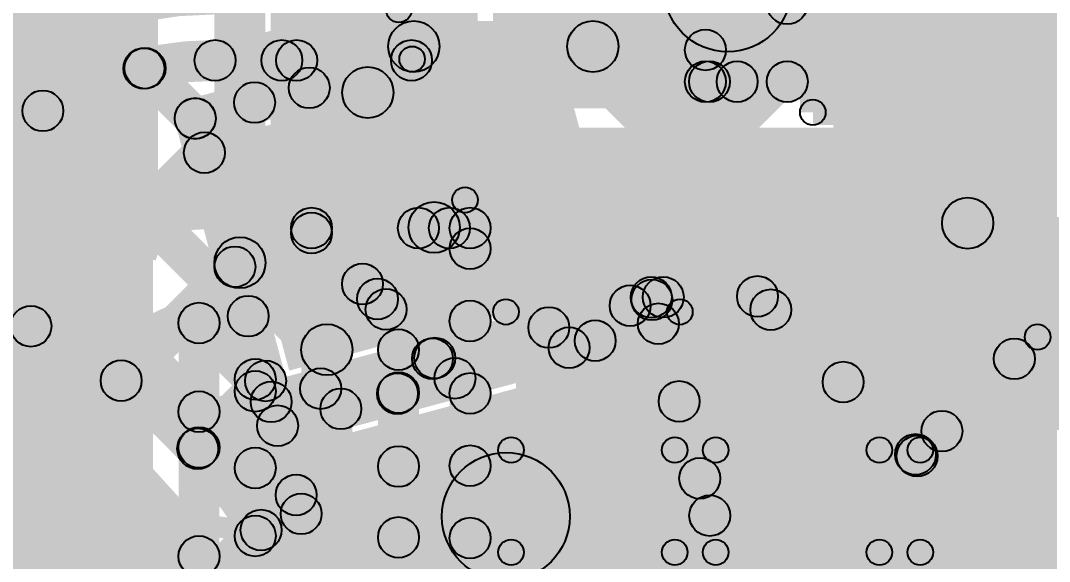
# Model space of a CAD drawing. Header units: millimetres. Extents: x -2.17 to 2.17, y -2.17 to 2.17.
# Drawn here: x 0.1061 to 0.3072, y -0.4404 to -0.3347 of the extents above; entities that cross this region are included whole.
import ezdxf

# ---------------------------------------------------------------- set-up
doc = ezdxf.new("R2010")
doc.units = ezdxf.units.MM
doc.header["$MEASUREMENT"] = 0
for name, color, linetype in [('BottomLayer', 5, 'Continuous'), ('BottomOverlay', 54, 'Continuous'), ('BottomPaste', 16, 'Continuous'), ('BottomSolder', 6, 'Continuous'), ('Mechanical2', 216, 'Continuous'), ('TopLayer', 1, 'Continuous'), ('TopOverlay', 2, 'Continuous'), ('TopPaste', 8, 'Continuous'), ('TopSolder', 216, 'Continuous')]:
    doc.layers.add(name, color=color, linetype=linetype)

# ---------------------------------------------------------------- blocks, each defined once
blk = doc.blocks.new('S______B______B_50')
at = {"layer": 'BottomLayer'}
for points in [[(-0.015, 0.0175), (-0.015, -0.0175), (-0.045, -0.0175), (-0.045, 0.0175)], [(0.045, 0.0175), (0.045, -0.0175), (0.015, -0.0175), (0.015, 0.0175)]]:
    blk.add_hatch(color=5, dxfattribs=at).paths.add_polyline_path(points)
at = {"layer": 'BottomOverlay'}
for points in [[(0.0515, -0.021), (0.0465, -0.021), (0.0465, 0.021), (0.0515, 0.021)], [(-0.049, -0.0235), (-0.049, -0.0185), (0.049, -0.0185), (0.049, -0.0235)]]:
    blk.add_hatch(color=54, dxfattribs=at).paths.add_polyline_path(points)
h = blk.add_hatch(color=54, dxfattribs=at)
edge = h.paths.add_edge_path()
edge.add_arc((0.049, -0.021), 0.0025, 0, 360)
h = blk.add_hatch(color=54, dxfattribs=at)
edge = h.paths.add_edge_path()
edge.add_arc((0.049, -0.021), 0.0025, 0, 360)
at = {"layer": 'BottomPaste'}
for points in [[(-0.015, 0.0175), (-0.015, -0.0175), (-0.045, -0.0175), (-0.045, 0.0175)], [(0.045, 0.0175), (0.045, -0.0175), (0.015, -0.0175), (0.015, 0.0175)]]:
    blk.add_hatch(color=16, dxfattribs=at).paths.add_polyline_path(points)
at = {"layer": 'BottomSolder'}
for points in [[(-0.011, 0.0215), (-0.011, -0.0215), (-0.049, -0.0215), (-0.049, 0.0215)], [(0.049, 0.0215), (0.049, -0.0215), (0.011, -0.0215), (0.011, 0.0215)]]:
    blk.add_hatch(color=6, dxfattribs=at).paths.add_polyline_path(points)
at = {"layer": 'BottomOverlay'}
blk.add_circle((0.049, -0.021), 0.0025, dxfattribs=at)
blk.add_circle((0.049, -0.021), 0.0025, dxfattribs=at)
blk = doc.blocks.new('WS2812B_M____260')
at = {"layer": 'TopLayer'}
for points in [[(0.03504, 0.05079), (0.09409, 0.05079), (0.09409, 0.01142), (0.03504, 0.01142)], [(0.03504, -0.01142), (0.09409, -0.01142), (0.09409, -0.05079), (0.03504, -0.05079)]]:
    blk.add_hatch(color=1, dxfattribs=at).paths.add_polyline_path(points)
at = {"layer": 'TopOverlay'}
blk.add_hatch(color=2, dxfattribs=at).paths.add_polyline_path([(0.0725, 0.06), (0.0675, 0.06), (0.0675, 0.07), (0.0725, 0.07)])
h = blk.add_hatch(color=2, dxfattribs=at)
edge = h.paths.add_edge_path()
edge.add_arc((0.07, 0.06), 0.0025, 0, 360)
at = {"layer": 'TopPaste'}
for points in [[(0.03504, 0.05079), (0.09409, 0.05079), (0.09409, 0.01142), (0.03504, 0.01142)], [(0.03504, -0.01142), (0.09409, -0.01142), (0.09409, -0.05079), (0.03504, -0.05079)]]:
    blk.add_hatch(color=8, dxfattribs=at).paths.add_polyline_path(points)
at = {"layer": 'TopSolder'}
for points in [[(0.03104, 0.05479), (0.09809, 0.05479), (0.09809, 0.00742), (0.03104, 0.00742)], [(0.03104, -0.00742), (0.09809, -0.00742), (0.09809, -0.05479), (0.03104, -0.05479)]]:
    blk.add_hatch(color=216, dxfattribs=at).paths.add_polyline_path(points)
at = {"layer": 'TopOverlay'}
blk.add_circle((0.07, 0.06), 0.0025, dxfattribs=at)
blk = doc.blocks.new('WS2812B_M____261')
at = {"layer": 'TopLayer'}
for points in [[(-0.09409, 0.05079), (-0.03504, 0.05079), (-0.03504, 0.01142), (-0.09409, 0.01142)], [(-0.09409, -0.01142), (-0.03504, -0.01142), (-0.03504, -0.05079), (-0.09409, -0.05079)]]:
    blk.add_hatch(color=1, dxfattribs=at).paths.add_polyline_path(points)
at = {"layer": 'TopOverlay'}
h = blk.add_hatch(color=2, dxfattribs=at)
edge = h.paths.add_edge_path()
edge.add_arc((-0.07, -0.06), 0.0025, 0, 360)
for points in [[(-0.0675, -0.07), (-0.0725, -0.07), (-0.0725, -0.06), (-0.0675, -0.06)], [(0.07, -0.0675), (0.07, -0.0725), (-0.07, -0.0725), (-0.07, -0.0675)]]:
    blk.add_hatch(color=2, dxfattribs=at).paths.add_polyline_path(points)
h = blk.add_hatch(color=2, dxfattribs=at)
edge = h.paths.add_edge_path()
edge.add_arc((-0.07, -0.07), 0.0025, 0, 360)
h = blk.add_hatch(color=2, dxfattribs=at)
edge = h.paths.add_edge_path()
edge.add_arc((-0.07, -0.07), 0.0025, 0, 360)
at = {"layer": 'TopPaste'}
for points in [[(-0.09409, 0.05079), (-0.03504, 0.05079), (-0.03504, 0.01142), (-0.09409, 0.01142)], [(-0.09409, -0.01142), (-0.03504, -0.01142), (-0.03504, -0.05079), (-0.09409, -0.05079)]]:
    blk.add_hatch(color=8, dxfattribs=at).paths.add_polyline_path(points)
at = {"layer": 'TopSolder'}
for points in [[(-0.09809, 0.05479), (-0.03104, 0.05479), (-0.03104, 0.00742), (-0.09809, 0.00742)], [(-0.09809, -0.00742), (-0.03104, -0.00742), (-0.03104, -0.05479), (-0.09809, -0.05479)]]:
    blk.add_hatch(color=216, dxfattribs=at).paths.add_polyline_path(points)
at = {"layer": 'TopOverlay'}
for centre in [(-0.07, -0.06), (-0.07, -0.07), (-0.07, -0.07)]:
    blk.add_circle(centre, 0.0025, dxfattribs=at)
blk = doc.blocks.new('IND_0603_B_272')
at = {"layer": 'BottomLayer'}
blk.add_hatch(color=5, dxfattribs=at).paths.add_polyline_path([(-0.04862, 0.01909), (-0.01319, 0.01909), (-0.01319, -0.01909), (-0.04862, -0.01909)])
at = {"layer": 'BottomOverlay'}
for points in [[(-0.0505, -0.023), (-0.0555, -0.023), (-0.0555, 0.023), (-0.0505, 0.023)], [(-0.053, -0.0255), (-0.053, -0.0205), (0.052, -0.0205), (0.052, -0.0255)]]:
    blk.add_hatch(color=54, dxfattribs=at).paths.add_polyline_path(points)
h = blk.add_hatch(color=54, dxfattribs=at)
edge = h.paths.add_edge_path()
edge.add_arc((-0.053, -0.023), 0.0025, 0, 360)
h = blk.add_hatch(color=54, dxfattribs=at)
edge = h.paths.add_edge_path()
edge.add_arc((-0.053, -0.023), 0.0025, 0, 360)
at = {"layer": 'BottomPaste'}
blk.add_hatch(color=16, dxfattribs=at).paths.add_polyline_path([(-0.04862, 0.01909), (-0.01319, 0.01909), (-0.01319, -0.01909), (-0.04862, -0.01909)])
at = {"layer": 'BottomSolder'}
blk.add_hatch(color=6, dxfattribs=at).paths.add_polyline_path([(-0.05262, 0.02309), (-0.00919, 0.02309), (-0.00919, -0.02309), (-0.05262, -0.02309)])
at = {"layer": 'BottomOverlay'}
blk.add_circle((-0.053, -0.023), 0.0025, dxfattribs=at)
blk.add_circle((-0.053, -0.023), 0.0025, dxfattribs=at)
blk = doc.blocks.new('IND_0402__1005_M_______B_276')
at = {"layer": 'BottomLayer'}
for points in [[(-0.02795, 0.01299), (-0.01181, 0.01299), (-0.01181, -0.01299), (-0.02795, -0.01299)], [(0.01181, 0.01299), (0.02795, 0.01299), (0.02795, -0.01299), (0.01181, -0.01299)]]:
    blk.add_hatch(color=5, dxfattribs=at).paths.add_polyline_path(points)
at = {"layer": 'BottomOverlay'}
h = blk.add_hatch(color=54, dxfattribs=at)
edge = h.paths.add_edge_path()
edge.add_arc((-0.03188, 0.017), 0.0025, 0, 360)
h = blk.add_hatch(color=54, dxfattribs=at)
edge = h.paths.add_edge_path()
edge.add_arc((-0.03188, 0.017), 0.0025, 0, 360)
for points in [[(0.032, 0.0195), (0.032, 0.0145), (-0.03188, 0.0145), (-0.03188, 0.0195)], [(-0.02938, -0.017), (-0.03438, -0.017), (-0.03438, 0.017), (-0.02938, 0.017)], [(0.0345, -0.017), (0.0295, -0.017), (0.0295, 0.017), (0.0345, 0.017)], [(0.032, -0.0145), (0.032, -0.0195), (-0.03188, -0.0195), (-0.03188, -0.0145)]]:
    blk.add_hatch(color=54, dxfattribs=at).paths.add_polyline_path(points)
h = blk.add_hatch(color=54, dxfattribs=at)
edge = h.paths.add_edge_path()
edge.add_arc((0.032, 0.017), 0.0025, 0, 360)
h = blk.add_hatch(color=54, dxfattribs=at)
edge = h.paths.add_edge_path()
edge.add_arc((0.032, 0.017), 0.0025, 0, 360)
h = blk.add_hatch(color=54, dxfattribs=at)
edge = h.paths.add_edge_path()
edge.add_arc((-0.03188, -0.017), 0.0025, 0, 360)
h = blk.add_hatch(color=54, dxfattribs=at)
edge = h.paths.add_edge_path()
edge.add_arc((-0.03188, -0.017), 0.0025, 0, 360)
h = blk.add_hatch(color=54, dxfattribs=at)
edge = h.paths.add_edge_path()
edge.add_arc((0.032, -0.017), 0.0025, 0, 360)
h = blk.add_hatch(color=54, dxfattribs=at)
edge = h.paths.add_edge_path()
edge.add_arc((0.032, -0.017), 0.0025, 0, 360)
at = {"layer": 'BottomPaste'}
for points in [[(-0.02795, 0.01299), (-0.01181, 0.01299), (-0.01181, -0.01299), (-0.02795, -0.01299)], [(0.01181, 0.01299), (0.02795, 0.01299), (0.02795, -0.01299), (0.01181, -0.01299)]]:
    blk.add_hatch(color=16, dxfattribs=at).paths.add_polyline_path(points)
at = {"layer": 'BottomSolder'}
for points in [[(-0.03195, 0.01699), (-0.00781, 0.01699), (-0.00781, -0.01699), (-0.03195, -0.01699)], [(0.00781, 0.01699), (0.03195, 0.01699), (0.03195, -0.01699), (0.00781, -0.01699)]]:
    blk.add_hatch(color=6, dxfattribs=at).paths.add_polyline_path(points)
at = {"layer": 'BottomOverlay'}
for centre in [(-0.03188, 0.017), (-0.03188, 0.017), (0.032, 0.017), (0.032, 0.017), (-0.03188, -0.017), (-0.03188, -0.017), (0.032, -0.017), (0.032, -0.017)]:
    blk.add_circle(centre, 0.0025, dxfattribs=at)
blk = doc.blocks.new('C__0402_B_450')
at = {"layer": 'BottomLayer'}
for points in [[(-0.0095, 0.0125), (-0.0095, -0.0125), (-0.0275, -0.0125), (-0.0275, 0.0125)], [(0.0275, 0.0125), (0.0275, -0.0125), (0.0095, -0.0125), (0.0095, 0.0125)]]:
    blk.add_hatch(color=5, dxfattribs=at).paths.add_polyline_path(points)
at = {"layer": 'BottomOverlay'}
h = blk.add_hatch(color=54, dxfattribs=at)
edge = h.paths.add_edge_path()
edge.add_arc((-0.031, 0.016), 0.0025, 0, 360)
h = blk.add_hatch(color=54, dxfattribs=at)
edge = h.paths.add_edge_path()
edge.add_arc((-0.031, 0.016), 0.0025, 0, 360)
for points in [[(-0.011, 0.0185), (-0.011, 0.0135), (-0.031, 0.0135), (-0.031, 0.0185)], [(0.031, 0.0185), (0.031, 0.0135), (0.011, 0.0135), (0.011, 0.0185)], [(-0.0285, -0.016), (-0.0335, -0.016), (-0.0335, 0.016), (-0.0285, 0.016)], [(0.0335, -0.016), (0.0285, -0.016), (0.0285, 0.016), (0.0335, 0.016)], [(-0.011, -0.0135), (-0.011, -0.0185), (-0.031, -0.0185), (-0.031, -0.0135)], [(0.031, -0.0135), (0.031, -0.0185), (0.011, -0.0185), (0.011, -0.0135)]]:
    blk.add_hatch(color=54, dxfattribs=at).paths.add_polyline_path(points)
h = blk.add_hatch(color=54, dxfattribs=at)
edge = h.paths.add_edge_path()
edge.add_arc((-0.011, 0.016), 0.0025, 0, 360)
h = blk.add_hatch(color=54, dxfattribs=at)
edge = h.paths.add_edge_path()
edge.add_arc((0.011, 0.016), 0.0025, 0, 360)
h = blk.add_hatch(color=54, dxfattribs=at)
edge = h.paths.add_edge_path()
edge.add_arc((0.031, 0.016), 0.0025, 0, 360)
h = blk.add_hatch(color=54, dxfattribs=at)
edge = h.paths.add_edge_path()
edge.add_arc((0.031, 0.016), 0.0025, 0, 360)
h = blk.add_hatch(color=54, dxfattribs=at)
edge = h.paths.add_edge_path()
edge.add_arc((-0.031, -0.016), 0.0025, 0, 360)
h = blk.add_hatch(color=54, dxfattribs=at)
edge = h.paths.add_edge_path()
edge.add_arc((-0.031, -0.016), 0.0025, 0, 360)
h = blk.add_hatch(color=54, dxfattribs=at)
edge = h.paths.add_edge_path()
edge.add_arc((-0.011, -0.016), 0.0025, 0, 360)
h = blk.add_hatch(color=54, dxfattribs=at)
edge = h.paths.add_edge_path()
edge.add_arc((0.011, -0.016), 0.0025, 0, 360)
h = blk.add_hatch(color=54, dxfattribs=at)
edge = h.paths.add_edge_path()
edge.add_arc((0.031, -0.016), 0.0025, 0, 360)
h = blk.add_hatch(color=54, dxfattribs=at)
edge = h.paths.add_edge_path()
edge.add_arc((0.031, -0.016), 0.0025, 0, 360)
at = {"layer": 'BottomPaste'}
for points in [[(-0.0095, 0.0125), (-0.0095, -0.0125), (-0.0275, -0.0125), (-0.0275, 0.0125)], [(0.0275, 0.0125), (0.0275, -0.0125), (0.0095, -0.0125), (0.0095, 0.0125)]]:
    blk.add_hatch(color=16, dxfattribs=at).paths.add_polyline_path(points)
at = {"layer": 'BottomSolder'}
for points in [[(-0.00714, 0.01486), (-0.00714, -0.01486), (-0.02986, -0.01486), (-0.02986, 0.01486)], [(0.02986, 0.01486), (0.02986, -0.01486), (0.00714, -0.01486), (0.00714, 0.01486)]]:
    blk.add_hatch(color=6, dxfattribs=at).paths.add_polyline_path(points)
at = {"layer": 'BottomOverlay'}
for centre in [(-0.031, 0.016), (-0.031, 0.016), (-0.011, 0.016), (0.011, 0.016), (0.031, 0.016), (0.031, 0.016), (-0.031, -0.016), (-0.031, -0.016), (-0.011, -0.016), (0.011, -0.016), (0.031, -0.016), (0.031, -0.016)]:
    blk.add_circle(centre, 0.0025, dxfattribs=at)
blk = doc.blocks.new('C__0402_B_451')
at = {"layer": 'BottomLayer'}
for points in [[(-0.0095, 0.0125), (-0.0095, -0.0125), (-0.0275, -0.0125), (-0.0275, 0.0125)], [(0.0275, 0.0125), (0.0275, -0.0125), (0.0095, -0.0125), (0.0095, 0.0125)]]:
    blk.add_hatch(color=5, dxfattribs=at).paths.add_polyline_path(points)
at = {"layer": 'BottomOverlay'}
h = blk.add_hatch(color=54, dxfattribs=at)
edge = h.paths.add_edge_path()
edge.add_arc((-0.031, 0.016), 0.0025, 0, 360)
h = blk.add_hatch(color=54, dxfattribs=at)
edge = h.paths.add_edge_path()
edge.add_arc((-0.031, 0.016), 0.0025, 0, 360)
for points in [[(-0.011, 0.0185), (-0.011, 0.0135), (-0.031, 0.0135), (-0.031, 0.0185)], [(0.031, 0.0185), (0.031, 0.0135), (0.011, 0.0135), (0.011, 0.0185)], [(-0.0285, -0.016), (-0.0335, -0.016), (-0.0335, 0.016), (-0.0285, 0.016)], [(0.0335, -0.016), (0.0285, -0.016), (0.0285, 0.016), (0.0335, 0.016)], [(-0.011, -0.0135), (-0.011, -0.0185), (-0.031, -0.0185), (-0.031, -0.0135)], [(0.031, -0.0135), (0.031, -0.0185), (0.011, -0.0185), (0.011, -0.0135)]]:
    blk.add_hatch(color=54, dxfattribs=at).paths.add_polyline_path(points)
h = blk.add_hatch(color=54, dxfattribs=at)
edge = h.paths.add_edge_path()
edge.add_arc((-0.011, 0.016), 0.0025, 0, 360)
h = blk.add_hatch(color=54, dxfattribs=at)
edge = h.paths.add_edge_path()
edge.add_arc((0.011, 0.016), 0.0025, 0, 360)
h = blk.add_hatch(color=54, dxfattribs=at)
edge = h.paths.add_edge_path()
edge.add_arc((0.031, 0.016), 0.0025, 0, 360)
h = blk.add_hatch(color=54, dxfattribs=at)
edge = h.paths.add_edge_path()
edge.add_arc((0.031, 0.016), 0.0025, 0, 360)
h = blk.add_hatch(color=54, dxfattribs=at)
edge = h.paths.add_edge_path()
edge.add_arc((-0.031, -0.016), 0.0025, 0, 360)
h = blk.add_hatch(color=54, dxfattribs=at)
edge = h.paths.add_edge_path()
edge.add_arc((-0.031, -0.016), 0.0025, 0, 360)
h = blk.add_hatch(color=54, dxfattribs=at)
edge = h.paths.add_edge_path()
edge.add_arc((-0.011, -0.016), 0.0025, 0, 360)
h = blk.add_hatch(color=54, dxfattribs=at)
edge = h.paths.add_edge_path()
edge.add_arc((0.011, -0.016), 0.0025, 0, 360)
h = blk.add_hatch(color=54, dxfattribs=at)
edge = h.paths.add_edge_path()
edge.add_arc((0.031, -0.016), 0.0025, 0, 360)
h = blk.add_hatch(color=54, dxfattribs=at)
edge = h.paths.add_edge_path()
edge.add_arc((0.031, -0.016), 0.0025, 0, 360)
at = {"layer": 'BottomPaste'}
for points in [[(-0.0095, 0.0125), (-0.0095, -0.0125), (-0.0275, -0.0125), (-0.0275, 0.0125)], [(0.0275, 0.0125), (0.0275, -0.0125), (0.0095, -0.0125), (0.0095, 0.0125)]]:
    blk.add_hatch(color=16, dxfattribs=at).paths.add_polyline_path(points)
at = {"layer": 'BottomSolder'}
for points in [[(-0.00714, 0.01486), (-0.00714, -0.01486), (-0.02986, -0.01486), (-0.02986, 0.01486)], [(0.02986, 0.01486), (0.02986, -0.01486), (0.00714, -0.01486), (0.00714, 0.01486)]]:
    blk.add_hatch(color=6, dxfattribs=at).paths.add_polyline_path(points)
at = {"layer": 'BottomOverlay'}
for centre in [(-0.031, 0.016), (-0.031, 0.016), (-0.011, 0.016), (0.011, 0.016), (0.031, 0.016), (0.031, 0.016), (-0.031, -0.016), (-0.031, -0.016), (-0.011, -0.016), (0.011, -0.016), (0.031, -0.016), (0.031, -0.016)]:
    blk.add_circle(centre, 0.0025, dxfattribs=at)
blk = doc.blocks.new('C__0402_B_452')
at = {"layer": 'BottomLayer'}
for points in [[(-0.0095, 0.0125), (-0.0095, -0.0125), (-0.0275, -0.0125), (-0.0275, 0.0125)], [(0.0275, 0.0125), (0.0275, -0.0125), (0.0095, -0.0125), (0.0095, 0.0125)]]:
    blk.add_hatch(color=5, dxfattribs=at).paths.add_polyline_path(points)
at = {"layer": 'BottomOverlay'}
h = blk.add_hatch(color=54, dxfattribs=at)
edge = h.paths.add_edge_path()
edge.add_arc((-0.031, 0.016), 0.0025, 0, 360)
h = blk.add_hatch(color=54, dxfattribs=at)
edge = h.paths.add_edge_path()
edge.add_arc((-0.031, 0.016), 0.0025, 0, 360)
for points in [[(-0.011, 0.0185), (-0.011, 0.0135), (-0.031, 0.0135), (-0.031, 0.0185)], [(0.031, 0.0185), (0.031, 0.0135), (0.011, 0.0135), (0.011, 0.0185)], [(-0.0285, -0.016), (-0.0335, -0.016), (-0.0335, 0.016), (-0.0285, 0.016)], [(0.0335, -0.016), (0.0285, -0.016), (0.0285, 0.016), (0.0335, 0.016)], [(-0.011, -0.0135), (-0.011, -0.0185), (-0.031, -0.0185), (-0.031, -0.0135)], [(0.031, -0.0135), (0.031, -0.0185), (0.011, -0.0185), (0.011, -0.0135)]]:
    blk.add_hatch(color=54, dxfattribs=at).paths.add_polyline_path(points)
h = blk.add_hatch(color=54, dxfattribs=at)
edge = h.paths.add_edge_path()
edge.add_arc((-0.011, 0.016), 0.0025, 0, 360)
h = blk.add_hatch(color=54, dxfattribs=at)
edge = h.paths.add_edge_path()
edge.add_arc((0.011, 0.016), 0.0025, 0, 360)
h = blk.add_hatch(color=54, dxfattribs=at)
edge = h.paths.add_edge_path()
edge.add_arc((0.031, 0.016), 0.0025, 0, 360)
h = blk.add_hatch(color=54, dxfattribs=at)
edge = h.paths.add_edge_path()
edge.add_arc((0.031, 0.016), 0.0025, 0, 360)
h = blk.add_hatch(color=54, dxfattribs=at)
edge = h.paths.add_edge_path()
edge.add_arc((-0.031, -0.016), 0.0025, 0, 360)
h = blk.add_hatch(color=54, dxfattribs=at)
edge = h.paths.add_edge_path()
edge.add_arc((-0.031, -0.016), 0.0025, 0, 360)
h = blk.add_hatch(color=54, dxfattribs=at)
edge = h.paths.add_edge_path()
edge.add_arc((-0.011, -0.016), 0.0025, 0, 360)
h = blk.add_hatch(color=54, dxfattribs=at)
edge = h.paths.add_edge_path()
edge.add_arc((0.011, -0.016), 0.0025, 0, 360)
h = blk.add_hatch(color=54, dxfattribs=at)
edge = h.paths.add_edge_path()
edge.add_arc((0.031, -0.016), 0.0025, 0, 360)
h = blk.add_hatch(color=54, dxfattribs=at)
edge = h.paths.add_edge_path()
edge.add_arc((0.031, -0.016), 0.0025, 0, 360)
at = {"layer": 'BottomPaste'}
for points in [[(-0.0095, 0.0125), (-0.0095, -0.0125), (-0.0275, -0.0125), (-0.0275, 0.0125)], [(0.0275, 0.0125), (0.0275, -0.0125), (0.0095, -0.0125), (0.0095, 0.0125)]]:
    blk.add_hatch(color=16, dxfattribs=at).paths.add_polyline_path(points)
at = {"layer": 'BottomSolder'}
for points in [[(-0.00714, 0.01486), (-0.00714, -0.01486), (-0.02986, -0.01486), (-0.02986, 0.01486)], [(0.02986, 0.01486), (0.02986, -0.01486), (0.00714, -0.01486), (0.00714, 0.01486)]]:
    blk.add_hatch(color=6, dxfattribs=at).paths.add_polyline_path(points)
at = {"layer": 'BottomOverlay'}
for centre in [(-0.031, 0.016), (-0.031, 0.016), (-0.011, 0.016), (0.011, 0.016), (0.031, 0.016), (0.031, 0.016), (-0.031, -0.016), (-0.031, -0.016), (-0.011, -0.016), (0.011, -0.016), (0.031, -0.016), (0.031, -0.016)]:
    blk.add_circle(centre, 0.0025, dxfattribs=at)

msp = doc.modelspace()

# ---------------------------------------------------------------- hatches: boundary and pattern name
at = {"layer": 'BottomLayer'}
for points in [[(-0.043, -0.55161), (0.132, -0.55161), (0.132, -0.11861), (-0.043, -0.11861)], [(0.154, -0.382), (0.144, -0.382), (0.144, -0.287), (0.154, -0.287)], [(0.26, -0.34661), (0.252, -0.34661), (0.252, -0.29861), (0.26, -0.29861)], [(0.265, -0.38661), (0.322, -0.38661), (0.322, -0.30761), (0.265, -0.30761)], [(0.24399, -0.34661), (0.23599, -0.34661), (0.23599, -0.32266), (0.24399, -0.32266)], [(0.24362, -0.34944), (0.23796, -0.34378), (0.25317, -0.32857), (0.25883, -0.33423)], [(0.183, -0.34473), (0.183, -0.33473), (0.218, -0.33473), (0.218, -0.34473)], [(0.17754, -0.35226), (0.17046, -0.34519), (0.17946, -0.33619), (0.18654, -0.34326)], [(0.23716, -0.34323), (0.24282, -0.33758), (0.24903, -0.34378), (0.24337, -0.34944)], [(0.23999, -0.35061), (0.23999, -0.34261), (0.256, -0.34261), (0.256, -0.35061)], [(0.203, -0.44261), (0.335, -0.44261), (0.335, -0.35561), (0.203, -0.35561)], [(0.163, -0.37923), (0.163, -0.37123), (0.194, -0.37123), (0.194, -0.37923)], [(0.16017, -0.37903), (0.16583, -0.37337), (0.17873, -0.38627), (0.17307, -0.39193)], [(0.17579, -0.38899), (0.17013, -0.38333), (0.18106, -0.3724), (0.18672, -0.37806)], [(0.18714, -0.37806), (0.19279, -0.3724), (0.19683, -0.37644), (0.19117, -0.38209)], [(0.198, -0.44511), (0.19, -0.44511), (0.19, -0.37523), (0.198, -0.37523)], [(0.14546, -0.38554), (0.15254, -0.37846), (0.16954, -0.39546), (0.16246, -0.40254)], [(0.17474, -0.39395), (0.1804, -0.38829), (0.19683, -0.40472), (0.19117, -0.41038)], [(0.13817, -0.39663), (0.14383, -0.39097), (0.15483, -0.40197), (0.14917, -0.40763)], [(0.18283, -0.41023), (0.17717, -0.40457), (0.19117, -0.39057), (0.19683, -0.39623)], [(0.145, -0.56061), (0.137, -0.56061), (0.137, -0.3938), (0.145, -0.3938)], [(0.171, -0.678), (0.161, -0.678), (0.161, -0.399), (0.171, -0.399)], [(0.184, -0.678), (0.176, -0.678), (0.176, -0.399), (0.184, -0.399)], [(0.14383, -0.42095), (0.13817, -0.41529), (0.14917, -0.40429), (0.15483, -0.40995)], [(0.156, -0.61326), (0.148, -0.61326), (0.148, -0.4048), (0.156, -0.4048)], [(0.13817, -0.41395), (0.14383, -0.40829), (0.15483, -0.41929), (0.14917, -0.42495)], [(0.18283, -0.43852), (0.17717, -0.43286), (0.19117, -0.41886), (0.19683, -0.42452)], [(0.17717, -0.42466), (0.18283, -0.419), (0.19683, -0.433), (0.19117, -0.43866)], [(0.14383, -0.44923), (0.13817, -0.44357), (0.14917, -0.43257), (0.15483, -0.43823)], [(0.13817, -0.44223), (0.14383, -0.43657), (0.15483, -0.44757), (0.14917, -0.45323)]]:
    msp.add_hatch(color=5, dxfattribs=at).paths.add_polyline_path(points)
h = msp.add_hatch(color=5, dxfattribs=at)
edge = h.paths.add_edge_path()
edge.add_arc((0.256, -0.3314), 0.004, 0, 360)
h = msp.add_hatch(color=5, dxfattribs=at)
edge = h.paths.add_edge_path()
edge.add_arc((0.183, -0.33973), 0.005, 0, 360)
h = msp.add_hatch(color=5, dxfattribs=at)
edge = h.paths.add_edge_path()
edge.add_arc((0.183, -0.33973), 0.005, 0, 360)
h = msp.add_hatch(color=5, dxfattribs=at)
edge = h.paths.add_edge_path()
edge.add_arc((0.218, -0.33973), 0.005, 0, 360)
h = msp.add_hatch(color=5, dxfattribs=at)
edge = h.paths.add_edge_path()
edge.add_arc((0.23999, -0.3404), 0.004, 0, 360)
h = msp.add_hatch(color=5, dxfattribs=at)
edge = h.paths.add_edge_path()
edge.add_arc((0.174, -0.34873), 0.005, 0, 360)
h = msp.add_hatch(color=5, dxfattribs=at)
edge = h.paths.add_edge_path()
edge.add_arc((0.23999, -0.34661), 0.004, 0, 360)
h = msp.add_hatch(color=5, dxfattribs=at)
edge = h.paths.add_edge_path()
edge.add_arc((0.23999, -0.34661), 0.004, 0, 360)
h = msp.add_hatch(color=5, dxfattribs=at)
edge = h.paths.add_edge_path()
edge.add_arc((0.24079, -0.34661), 0.004, 0, 360)
h = msp.add_hatch(color=5, dxfattribs=at)
edge = h.paths.add_edge_path()
edge.add_arc((0.2462, -0.34661), 0.004, 0, 360)
h = msp.add_hatch(color=5, dxfattribs=at)
edge = h.paths.add_edge_path()
edge.add_arc((0.256, -0.34661), 0.004, 0, 360)
h = msp.add_hatch(color=5, dxfattribs=at)
edge = h.paths.add_edge_path()
edge.add_arc((0.256, -0.34661), 0.004, 0, 360)
h = msp.add_hatch(color=5, dxfattribs=at)
edge = h.paths.add_edge_path()
edge.add_arc((0.163, -0.37523), 0.004, 0, 360)
h = msp.add_hatch(color=5, dxfattribs=at)
edge = h.paths.add_edge_path()
edge.add_arc((0.18389, -0.37523), 0.004, 0, 360)
h = msp.add_hatch(color=5, dxfattribs=at)
edge = h.paths.add_edge_path()
edge.add_arc((0.18996, -0.37523), 0.004, 0, 360)
h = msp.add_hatch(color=5, dxfattribs=at)
edge = h.paths.add_edge_path()
edge.add_arc((0.194, -0.37523), 0.004, 0, 360)
h = msp.add_hatch(color=5, dxfattribs=at)
edge = h.paths.add_edge_path()
edge.add_arc((0.194, -0.37523), 0.004, 0, 360)
h = msp.add_hatch(color=5, dxfattribs=at)
edge = h.paths.add_edge_path()
edge.add_arc((0.163, -0.3762), 0.004, 0, 360)
h = msp.add_hatch(color=5, dxfattribs=at)
edge = h.paths.add_edge_path()
edge.add_arc((0.194, -0.37926), 0.004, 0, 360)
h = msp.add_hatch(color=5, dxfattribs=at)
edge = h.paths.add_edge_path()
edge.add_arc((0.149, -0.382), 0.005, 0, 360)
h = msp.add_hatch(color=5, dxfattribs=at)
edge = h.paths.add_edge_path()
edge.add_arc((0.149, -0.382), 0.005, 0, 360)
h = msp.add_hatch(color=5, dxfattribs=at)
edge = h.paths.add_edge_path()
edge.add_arc((0.17296, -0.38616), 0.004, 0, 360)
h = msp.add_hatch(color=5, dxfattribs=at)
edge = h.paths.add_edge_path()
edge.add_arc((0.1759, -0.3891), 0.004, 0, 360)
h = msp.add_hatch(color=5, dxfattribs=at)
edge = h.paths.add_edge_path()
edge.add_arc((0.1759, -0.3891), 0.004, 0, 360)
h = msp.add_hatch(color=5, dxfattribs=at)
edge = h.paths.add_edge_path()
edge.add_arc((0.1759, -0.3891), 0.004, 0, 360)
h = msp.add_hatch(color=5, dxfattribs=at)
edge = h.paths.add_edge_path()
edge.add_arc((0.17757, -0.39112), 0.004, 0, 360)
h = msp.add_hatch(color=5, dxfattribs=at)
edge = h.paths.add_edge_path()
edge.add_arc((0.141, -0.3938), 0.004, 0, 360)
h = msp.add_hatch(color=5, dxfattribs=at)
edge = h.paths.add_edge_path()
edge.add_arc((0.141, -0.3938), 0.004, 0, 360)
h = msp.add_hatch(color=5, dxfattribs=at)
edge = h.paths.add_edge_path()
edge.add_arc((0.194, -0.3934), 0.004, 0, 360)
h = msp.add_hatch(color=5, dxfattribs=at)
edge = h.paths.add_edge_path()
edge.add_arc((0.166, -0.399), 0.005, 0, 360)
h = msp.add_hatch(color=5, dxfattribs=at)
edge = h.paths.add_edge_path()
edge.add_arc((0.166, -0.399), 0.005, 0, 360)
h = msp.add_hatch(color=5, dxfattribs=at)
edge = h.paths.add_edge_path()
edge.add_arc((0.18, -0.399), 0.004, 0, 360)
h = msp.add_hatch(color=5, dxfattribs=at)
edge = h.paths.add_edge_path()
edge.add_arc((0.18, -0.399), 0.004, 0, 360)
h = msp.add_hatch(color=5, dxfattribs=at)
edge = h.paths.add_edge_path()
edge.add_arc((0.18, -0.399), 0.004, 0, 360)
h = msp.add_hatch(color=5, dxfattribs=at)
edge = h.paths.add_edge_path()
edge.add_arc((0.152, -0.4048), 0.004, 0, 360)
h = msp.add_hatch(color=5, dxfattribs=at)
edge = h.paths.add_edge_path()
edge.add_arc((0.152, -0.4048), 0.004, 0, 360)
h = msp.add_hatch(color=5, dxfattribs=at)
edge = h.paths.add_edge_path()
edge.add_arc((0.152, -0.40712), 0.004, 0, 360)
h = msp.add_hatch(color=5, dxfattribs=at)
edge = h.paths.add_edge_path()
edge.add_arc((0.18, -0.4074), 0.004, 0, 360)
h = msp.add_hatch(color=5, dxfattribs=at)
edge = h.paths.add_edge_path()
edge.add_arc((0.194, -0.40755), 0.004, 0, 360)
h = msp.add_hatch(color=5, dxfattribs=at)
edge = h.paths.add_edge_path()
edge.add_arc((0.141, -0.41112), 0.004, 0, 360)
h = msp.add_hatch(color=5, dxfattribs=at)
edge = h.paths.add_edge_path()
edge.add_arc((0.141, -0.41812), 0.004, 0, 360)
h = msp.add_hatch(color=5, dxfattribs=at)
edge = h.paths.add_edge_path()
edge.add_arc((0.152, -0.42212), 0.004, 0, 360)
h = msp.add_hatch(color=5, dxfattribs=at)
edge = h.paths.add_edge_path()
edge.add_arc((0.18, -0.42183), 0.004, 0, 360)
h = msp.add_hatch(color=5, dxfattribs=at)
edge = h.paths.add_edge_path()
edge.add_arc((0.194, -0.42169), 0.004, 0, 360)
h = msp.add_hatch(color=5, dxfattribs=at)
edge = h.paths.add_edge_path()
edge.add_arc((0.152, -0.4354), 0.004, 0, 360)
h = msp.add_hatch(color=5, dxfattribs=at)
edge = h.paths.add_edge_path()
edge.add_arc((0.18, -0.43569), 0.004, 0, 360)
h = msp.add_hatch(color=5, dxfattribs=at)
edge = h.paths.add_edge_path()
edge.add_arc((0.194, -0.43583), 0.004, 0, 360)
h = msp.add_hatch(color=5, dxfattribs=at)
edge = h.paths.add_edge_path()
edge.add_arc((0.141, -0.4394), 0.004, 0, 360)
at = {"layer": 'TopLayer'}
for points in [[(0.25319, -0.33711), (0.23551, -0.31943), (0.24418, -0.31077), (0.26185, -0.32845)], [(0.1413, -0.35765), (0.13923, -0.34993), (0.18151, -0.3386), (0.18358, -0.34632)], [(0.14415, -0.34646), (0.14415, -0.33846), (0.18254, -0.33846), (0.18254, -0.34646)], [(0.1547, -0.35351), (0.14904, -0.34785), (0.15726, -0.33963), (0.16292, -0.34529)], [(0.15437, -0.34529), (0.16002, -0.33963), (0.16538, -0.34499), (0.15972, -0.35065)], [(0.10047, -0.37945), (0.09481, -0.3738), (0.12741, -0.3412), (0.13306, -0.34686)], [(0.12761, -0.34681), (0.13326, -0.34116), (0.1431, -0.35099), (0.13744, -0.35665)], [(0.10765, -0.35514), (0.11331, -0.34948), (0.15345, -0.38963), (0.14779, -0.39528)], [(0.1364, -0.35482), (0.14412, -0.35275), (0.15897, -0.40817), (0.15125, -0.41024)], [(0.11097, -0.39724), (0.10531, -0.39158), (0.13923, -0.35766), (0.14489, -0.36332)], [(0.09273, -0.3685), (0.09838, -0.36284), (0.1638, -0.42826), (0.15815, -0.43392)], [(0.28421, -0.42261), (0.27855, -0.41696), (0.33304, -0.36247), (0.33869, -0.36813)], [(0.187, -0.3801), (0.18692, -0.3701), (0.29121, -0.36926), (0.2913, -0.37926)], [(0.23533, -0.49915), (0.22967, -0.49349), (0.34949, -0.37367), (0.35515, -0.37933)], [(0.12861, -0.40788), (0.12296, -0.40222), (0.14521, -0.37997), (0.15086, -0.38563)], [(0.15614, -0.41307), (0.15407, -0.40534), (0.2285, -0.3854), (0.23057, -0.39313)], [(0.22893, -0.39157), (0.23459, -0.38591), (0.30216, -0.45349), (0.29651, -0.45914)], [(0.22944, -0.39276), (0.22937, -0.38476), (0.25015, -0.38459), (0.25022, -0.39259)], [(0.24736, -0.39142), (0.25301, -0.38576), (0.28421, -0.41696), (0.27855, -0.42261)], [(0.22128, -0.40007), (0.21562, -0.39441), (0.22246, -0.38757), (0.22812, -0.39323)], [(0.1574, -0.41774), (0.15533, -0.41001), (0.22976, -0.39007), (0.23183, -0.39779)], [(0.23769, -0.41194), (0.23203, -0.40628), (0.24995, -0.38836), (0.25561, -0.39402)], [(0.20657, -0.39749), (0.21222, -0.39183), (0.21617, -0.39578), (0.21051, -0.40143)], [(0.22693, -0.39497), (0.23465, -0.3929), (0.2495, -0.44831), (0.24178, -0.45038)], [(0.18264, -0.41042), (0.17698, -0.40476), (0.18382, -0.39793), (0.18948, -0.40358)], [(0.18426, -0.40346), (0.18992, -0.39781), (0.19386, -0.40176), (0.18821, -0.40741)], [(0.29755, -0.40362), (0.3032, -0.39796), (0.32854, -0.4233), (0.32288, -0.42895)], [(0.14358, -0.42119), (0.13793, -0.41553), (0.15118, -0.40228), (0.15684, -0.40794)], [(0.16195, -0.40944), (0.16761, -0.40379), (0.17156, -0.40773), (0.1659, -0.41339)], [(0.24366, -0.43425), (0.23801, -0.42859), (0.2641, -0.4025), (0.26975, -0.40816)], [(0.28341, -0.41776), (0.28906, -0.4121), (0.31417, -0.43721), (0.30852, -0.44287)], [(0.1525, -0.41491), (0.16022, -0.41284), (0.17308, -0.46081), (0.16535, -0.46288)], [(0.22533, -0.48087), (0.21967, -0.47521), (0.27824, -0.41665), (0.28389, -0.4223)], [(0.23606, -0.42698), (0.24172, -0.42132), (0.29271, -0.47231), (0.28705, -0.47797)], [(0.15597, -0.43709), (0.15031, -0.43143), (0.15716, -0.42459), (0.16282, -0.43024)], [(0.2135, -0.48061), (0.1885, -0.48061), (0.1885, -0.43161), (0.2135, -0.43161)]]:
    msp.add_hatch(color=1, dxfattribs=at).paths.add_polyline_path(points)
h = msp.add_hatch(color=1, dxfattribs=at)
edge = h.paths.add_edge_path()
edge.add_arc((0.24435, -0.32827), 0.0125, 0, 360)
h = msp.add_hatch(color=1, dxfattribs=at)
edge = h.paths.add_edge_path()
edge.add_arc((0.14415, -0.34246), 0.004, 0, 360)
h = msp.add_hatch(color=1, dxfattribs=at)
edge = h.paths.add_edge_path()
edge.add_arc((0.14415, -0.34246), 0.004, 0, 360)
h = msp.add_hatch(color=1, dxfattribs=at)
edge = h.paths.add_edge_path()
edge.add_arc((0.1572, -0.34246), 0.004, 0, 360)
h = msp.add_hatch(color=1, dxfattribs=at)
edge = h.paths.add_edge_path()
edge.add_arc((0.16009, -0.34246), 0.004, 0, 360)
h = msp.add_hatch(color=1, dxfattribs=at)
edge = h.paths.add_edge_path()
edge.add_arc((0.18254, -0.34246), 0.004, 0, 360)
h = msp.add_hatch(color=1, dxfattribs=at)
edge = h.paths.add_edge_path()
edge.add_arc((0.18254, -0.34246), 0.004, 0, 360)
h = msp.add_hatch(color=1, dxfattribs=at)
edge = h.paths.add_edge_path()
edge.add_arc((0.13024, -0.34403), 0.004, 0, 360)
h = msp.add_hatch(color=1, dxfattribs=at)
edge = h.paths.add_edge_path()
edge.add_arc((0.13044, -0.34398), 0.004, 0, 360)
h = msp.add_hatch(color=1, dxfattribs=at)
edge = h.paths.add_edge_path()
edge.add_arc((0.16255, -0.34782), 0.004, 0, 360)
h = msp.add_hatch(color=1, dxfattribs=at)
edge = h.paths.add_edge_path()
edge.add_arc((0.15187, -0.35068), 0.004, 0, 360)
h = msp.add_hatch(color=1, dxfattribs=at)
edge = h.paths.add_edge_path()
edge.add_arc((0.11048, -0.35231), 0.004, 0, 360)
h = msp.add_hatch(color=1, dxfattribs=at)
edge = h.paths.add_edge_path()
edge.add_arc((0.14026, -0.35379), 0.004, 0, 360)
h = msp.add_hatch(color=1, dxfattribs=at)
edge = h.paths.add_edge_path()
edge.add_arc((0.14026, -0.35379), 0.004, 0, 360)
h = msp.add_hatch(color=1, dxfattribs=at)
edge = h.paths.add_edge_path()
edge.add_arc((0.14027, -0.35382), 0.004, 0, 360)
h = msp.add_hatch(color=1, dxfattribs=at)
edge = h.paths.add_edge_path()
edge.add_arc((0.14206, -0.36049), 0.004, 0, 360)
h = msp.add_hatch(color=1, dxfattribs=at)
edge = h.paths.add_edge_path()
edge.add_arc((0.29126, -0.37426), 0.005, 0, 360)
h = msp.add_hatch(color=1, dxfattribs=at)
edge = h.paths.add_edge_path()
edge.add_arc((0.18696, -0.3751), 0.005, 0, 360)
h = msp.add_hatch(color=1, dxfattribs=at)
edge = h.paths.add_edge_path()
edge.add_arc((0.14803, -0.3828), 0.004, 0, 360)
h = msp.add_hatch(color=1, dxfattribs=at)
edge = h.paths.add_edge_path()
edge.add_arc((0.2294, -0.38876), 0.004, 0, 360)
h = msp.add_hatch(color=1, dxfattribs=at)
edge = h.paths.add_edge_path()
edge.add_arc((0.22954, -0.38926), 0.004, 0, 360)
h = msp.add_hatch(color=1, dxfattribs=at)
edge = h.paths.add_edge_path()
edge.add_arc((0.23176, -0.38874), 0.004, 0, 360)
h = msp.add_hatch(color=1, dxfattribs=at)
edge = h.paths.add_edge_path()
edge.add_arc((0.25018, -0.38859), 0.004, 0, 360)
h = msp.add_hatch(color=1, dxfattribs=at)
edge = h.paths.add_edge_path()
edge.add_arc((0.25018, -0.38859), 0.004, 0, 360)
h = msp.add_hatch(color=1, dxfattribs=at)
edge = h.paths.add_edge_path()
edge.add_arc((0.22529, -0.3904), 0.004, 0, 360)
h = msp.add_hatch(color=1, dxfattribs=at)
edge = h.paths.add_edge_path()
edge.add_arc((0.25278, -0.39119), 0.004, 0, 360)
h = msp.add_hatch(color=1, dxfattribs=at)
edge = h.paths.add_edge_path()
edge.add_arc((0.15062, -0.39245), 0.004, 0, 360)
h = msp.add_hatch(color=1, dxfattribs=at)
edge = h.paths.add_edge_path()
edge.add_arc((0.23079, -0.39393), 0.004, 0, 360)
h = msp.add_hatch(color=1, dxfattribs=at)
edge = h.paths.add_edge_path()
edge.add_arc((0.23079, -0.39393), 0.004, 0, 360)
h = msp.add_hatch(color=1, dxfattribs=at)
edge = h.paths.add_edge_path()
edge.add_arc((0.10814, -0.39441), 0.004, 0, 360)
h = msp.add_hatch(color=1, dxfattribs=at)
edge = h.paths.add_edge_path()
edge.add_arc((0.20939, -0.39466), 0.004, 0, 360)
h = msp.add_hatch(color=1, dxfattribs=at)
edge = h.paths.add_edge_path()
edge.add_arc((0.21845, -0.39724), 0.004, 0, 360)
h = msp.add_hatch(color=1, dxfattribs=at)
edge = h.paths.add_edge_path()
edge.add_arc((0.21334, -0.39861), 0.004, 0, 360)
h = msp.add_hatch(color=1, dxfattribs=at)
edge = h.paths.add_edge_path()
edge.add_arc((0.18665, -0.40075), 0.004, 0, 360)
h = msp.add_hatch(color=1, dxfattribs=at)
edge = h.paths.add_edge_path()
edge.add_arc((0.18709, -0.40064), 0.004, 0, 360)
h = msp.add_hatch(color=1, dxfattribs=at)
edge = h.paths.add_edge_path()
edge.add_arc((0.30038, -0.40079), 0.004, 0, 360)
h = msp.add_hatch(color=1, dxfattribs=at)
edge = h.paths.add_edge_path()
edge.add_arc((0.12579, -0.40505), 0.004, 0, 360)
h = msp.add_hatch(color=1, dxfattribs=at)
edge = h.paths.add_edge_path()
edge.add_arc((0.15401, -0.40511), 0.004, 0, 360)
h = msp.add_hatch(color=1, dxfattribs=at)
edge = h.paths.add_edge_path()
edge.add_arc((0.19103, -0.40458), 0.004, 0, 360)
h = msp.add_hatch(color=1, dxfattribs=at)
edge = h.paths.add_edge_path()
edge.add_arc((0.26692, -0.40533), 0.004, 0, 360)
h = msp.add_hatch(color=1, dxfattribs=at)
edge = h.paths.add_edge_path()
edge.add_arc((0.16478, -0.40661), 0.004, 0, 360)
h = msp.add_hatch(color=1, dxfattribs=at)
edge = h.paths.add_edge_path()
edge.add_arc((0.17981, -0.40759), 0.004, 0, 360)
h = msp.add_hatch(color=1, dxfattribs=at)
edge = h.paths.add_edge_path()
edge.add_arc((0.15511, -0.4092), 0.004, 0, 360)
h = msp.add_hatch(color=1, dxfattribs=at)
edge = h.paths.add_edge_path()
edge.add_arc((0.15511, -0.4092), 0.004, 0, 360)
h = msp.add_hatch(color=1, dxfattribs=at)
edge = h.paths.add_edge_path()
edge.add_arc((0.23486, -0.40911), 0.004, 0, 360)
h = msp.add_hatch(color=1, dxfattribs=at)
edge = h.paths.add_edge_path()
edge.add_arc((0.16873, -0.41056), 0.004, 0, 360)
h = msp.add_hatch(color=1, dxfattribs=at)
edge = h.paths.add_edge_path()
edge.add_arc((0.15636, -0.41387), 0.004, 0, 360)
h = msp.add_hatch(color=1, dxfattribs=at)
edge = h.paths.add_edge_path()
edge.add_arc((0.15636, -0.41387), 0.004, 0, 360)
h = msp.add_hatch(color=1, dxfattribs=at)
edge = h.paths.add_edge_path()
edge.add_arc((0.28623, -0.41493), 0.004, 0, 360)
h = msp.add_hatch(color=1, dxfattribs=at)
edge = h.paths.add_edge_path()
edge.add_arc((0.14076, -0.41836), 0.004, 0, 360)
h = msp.add_hatch(color=1, dxfattribs=at)
edge = h.paths.add_edge_path()
edge.add_arc((0.28107, -0.41947), 0.004, 0, 360)
h = msp.add_hatch(color=1, dxfattribs=at)
edge = h.paths.add_edge_path()
edge.add_arc((0.28138, -0.41979), 0.004, 0, 360)
h = msp.add_hatch(color=1, dxfattribs=at)
edge = h.paths.add_edge_path()
edge.add_arc((0.28138, -0.41979), 0.004, 0, 360)
h = msp.add_hatch(color=1, dxfattribs=at)
edge = h.paths.add_edge_path()
edge.add_arc((0.201, -0.43161), 0.0125, 0, 360)
h = msp.add_hatch(color=1, dxfattribs=at)
edge = h.paths.add_edge_path()
edge.add_arc((0.23889, -0.42415), 0.004, 0, 360)
h = msp.add_hatch(color=1, dxfattribs=at)
edge = h.paths.add_edge_path()
edge.add_arc((0.15999, -0.42741), 0.004, 0, 360)
h = msp.add_hatch(color=1, dxfattribs=at)
edge = h.paths.add_edge_path()
edge.add_arc((0.16097, -0.43109), 0.004, 0, 360)
h = msp.add_hatch(color=1, dxfattribs=at)
edge = h.paths.add_edge_path()
edge.add_arc((0.24084, -0.43142), 0.004, 0, 360)
h = msp.add_hatch(color=1, dxfattribs=at)
edge = h.paths.add_edge_path()
edge.add_arc((0.15314, -0.43426), 0.004, 0, 360)

# ---------------------------------------------------------------- linework, layer by layer
at = {"layer": 'BottomLayer', "const_width": 0.008}
msp.add_lwpolyline([(0.1759, -0.3891, -0.198912), (0.18, -0.399)], format="xyb", dxfattribs=at)
msp.add_lwpolyline([(0.1759, -0.3891, -0.198912), (0.18, -0.399)], format="xyb", dxfattribs=at)
at = {"layer": 'BottomLayer'}
for centre, radius in [((0.256, -0.3314), 0.004), ((0.183, -0.33973), 0.005), ((0.183, -0.33973), 0.005), ((0.218, -0.33973), 0.005), ((0.23999, -0.3404), 0.004), ((0.174, -0.34873), 0.005), ((0.23999, -0.34661), 0.004), ((0.23999, -0.34661), 0.004), ((0.24079, -0.34661), 0.004), ((0.2462, -0.34661), 0.004), ((0.256, -0.34661), 0.004), ((0.256, -0.34661), 0.004), ((0.163, -0.37523), 0.004), ((0.18389, -0.37523), 0.004), ((0.18996, -0.37523), 0.004), ((0.194, -0.37523), 0.004), ((0.194, -0.37523), 0.004), ((0.163, -0.3762), 0.004), ((0.194, -0.37926), 0.004), ((0.149, -0.382), 0.005), ((0.149, -0.382), 0.005), ((0.17296, -0.38616), 0.004), ((0.1759, -0.3891), 0.004), ((0.1759, -0.3891), 0.004), ((0.1759, -0.3891), 0.004), ((0.17757, -0.39112), 0.004), ((0.141, -0.3938), 0.004), ((0.141, -0.3938), 0.004), ((0.194, -0.3934), 0.004), ((0.166, -0.399), 0.005), ((0.166, -0.399), 0.005), ((0.18, -0.399), 0.004), ((0.18, -0.399), 0.004), ((0.18, -0.399), 0.004), ((0.152, -0.4048), 0.004), ((0.152, -0.4048), 0.004), ((0.152, -0.40712), 0.004), ((0.18, -0.4074), 0.004), ((0.194, -0.40755), 0.004), ((0.141, -0.41112), 0.004), ((0.141, -0.41812), 0.004), ((0.152, -0.42212), 0.004), ((0.18, -0.42183), 0.004), ((0.194, -0.42169), 0.004), ((0.152, -0.4354), 0.004), ((0.18, -0.43569), 0.004), ((0.194, -0.43583), 0.004), ((0.141, -0.4394), 0.004)]:
    msp.add_circle(centre, radius, dxfattribs=at)
at = {"layer": 'Mechanical2', "const_width": 0.01}
for points in [[(2.16535, 0.001, 1), (-2.16535, 0.001, 1)], [(2.08135, -0.01, 1), (-2.04935, -0.01, 1)], [(1.84055, 0.001, 1), (-1.84055, 0.001, 1)], [(1.6437, 0.001, 1), (-1.6437, 0.001, 1)], [(1.50394, 0, 1), (-1.50394, 0, 1)], [(1.30709, 0.001, 1), (-1.30709, 0.001, 1)], [(1.17323, 0.001, 1), (-1.17323, 0.001, 1)], [(0.97638, 0.001, 1), (-0.97638, 0.001, 1)], [(0.84252, 0.001, 1), (-0.84252, 0.001, 1)], [(0.64567, 0.001, 1), (-0.64567, 0.001, 1)], [(0.51081, -0.01261, 1), (-0.51281, -0.01261, 1)]]:
    msp.add_lwpolyline(points, format="xyb", close=True, dxfattribs=at)
at = {"layer": 'TopLayer'}
for points, const_width in [([(0.05699, -0.34554, -0.203107), (0.1262, -0.301)], 0.008), ([(0.06017, -0.40495, -0.414213), (0.14415, -0.32096)], 0.025), ([(0.09492, -0.36647, -0.230826), (0.14415, -0.34246)], 0.008), ([(0.10163, -0.39153, -0.231248), (0.16642, -0.46371)], 0.008), ([(0.06017, -0.40495, -0.414213), (0.14913, -0.49391)], 0.025), ([(0.28127, -0.51986, -0.348637), (0.37539, -0.40169)], 0.008), ([(0.30277, -0.52006, -0.414214), (0.40277, -0.42006)], 0.025)]:
    msp.add_lwpolyline(points, format="xyb", dxfattribs=dict(at, const_width=const_width))
for centre, radius in [((0.24435, -0.32827), 0.0125), ((0.14415, -0.34246), 0.004), ((0.14415, -0.34246), 0.004), ((0.1572, -0.34246), 0.004), ((0.16009, -0.34246), 0.004), ((0.18254, -0.34246), 0.004), ((0.18254, -0.34246), 0.004), ((0.13024, -0.34403), 0.004), ((0.13044, -0.34398), 0.004), ((0.16255, -0.34782), 0.004), ((0.15187, -0.35068), 0.004), ((0.11048, -0.35231), 0.004), ((0.14026, -0.35379), 0.004), ((0.14026, -0.35379), 0.004), ((0.14027, -0.35382), 0.004), ((0.14206, -0.36049), 0.004), ((0.29126, -0.37426), 0.005), ((0.18696, -0.3751), 0.005), ((0.14803, -0.3828), 0.004), ((0.2294, -0.38876), 0.004), ((0.22954, -0.38926), 0.004), ((0.23176, -0.38874), 0.004), ((0.25018, -0.38859), 0.004), ((0.25018, -0.38859), 0.004), ((0.22529, -0.3904), 0.004), ((0.25278, -0.39119), 0.004), ((0.15062, -0.39245), 0.004), ((0.23079, -0.39393), 0.004), ((0.23079, -0.39393), 0.004), ((0.10814, -0.39441), 0.004), ((0.20939, -0.39466), 0.004), ((0.21845, -0.39724), 0.004), ((0.21334, -0.39861), 0.004), ((0.18665, -0.40075), 0.004), ((0.18709, -0.40064), 0.004), ((0.30038, -0.40079), 0.004), ((0.12579, -0.40505), 0.004), ((0.15401, -0.40511), 0.004), ((0.19103, -0.40458), 0.004), ((0.26692, -0.40533), 0.004), ((0.16478, -0.40661), 0.004), ((0.17981, -0.40759), 0.004), ((0.15511, -0.4092), 0.004), ((0.15511, -0.4092), 0.004), ((0.23486, -0.40911), 0.004), ((0.16873, -0.41056), 0.004), ((0.15636, -0.41387), 0.004), ((0.15636, -0.41387), 0.004), ((0.28623, -0.41493), 0.004), ((0.14076, -0.41836), 0.004), ((0.28107, -0.41947), 0.004), ((0.28138, -0.41979), 0.004), ((0.28138, -0.41979), 0.004), ((0.201, -0.43161), 0.0125), ((0.23889, -0.42415), 0.004), ((0.15999, -0.42741), 0.004), ((0.16097, -0.43109), 0.004), ((0.24084, -0.43142), 0.004), ((0.15314, -0.43426), 0.004)]:
    msp.add_circle(centre, radius, dxfattribs=at)

# ---------------------------------------------------------------- block references
for name, p, rotation in [('S______B______B_50', (0.144, -0.34873), 360), ('IND_0603_B_272', (0.314, -0.32961), 360), ('WS2812B_M____260', (0.312, -0.30461), 225), ('WS2812B_M____261', (0.13058, -0.41828), 195), ('IND_0402__1005_M_______B_276', (0.218, -0.35961), 270), ('C__0402_B_450', (0.218, -0.44961), 270), ('C__0402_B_451', (0.258, -0.44961), 270), ('C__0402_B_452', (0.298, -0.44961), 270)]:
    msp.add_blockref(name, p, dxfattribs=dict(rotation=rotation))

# ---------------------------------------------------------------- texts
at = {"layer": 'BottomOverlay', "text_generation_flag": 2}
for s, p in [('SB14', (0.16, -0.412)), ('L5', (0.313, -0.41361)), ('SB17', (0.16, -0.472))]:
    msp.add_text(s, height=0.04, dxfattribs=at).set_placement(p)
at = {"layer": 'BottomOverlay'}
msp.add_text('$', height=0.04, dxfattribs=at).set_placement((0.173, -0.45461))

doc.saveas('drawing.dxf')
